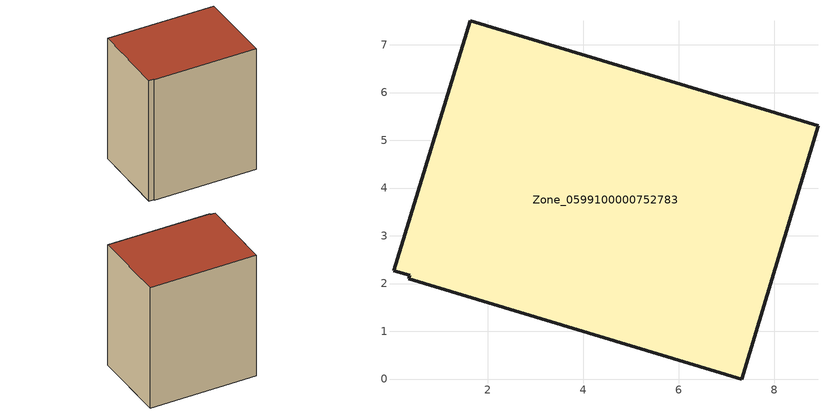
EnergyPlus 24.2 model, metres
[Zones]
Zone_0599100000752783
 floor ground (C_G): 0.34,2.1 0.36,2.17 0.02,2.27 1.63,7.5 8.91,5.31 7.32,0 z3.64
 wall outside (C_F): 7.32,0 8.91,5.31 1.63,7.5 0.02,2.27 0.36,2.17 0.34,2.1 7.32,0 z3.64:12.69
 roof outside (C_R): 0.36,2.17 0.34,2.1 7.32,0 8.91,5.31 1.63,7.5 0.02,2.27 z12.69
[BUILDING]
Pand.0599100000752783: North Axis=0; Terrain=City; Loads Convergence Tolerance Value=0.04; Temperature Convergence Tolerance Value=0.4; Solar Distribution=FullExterior; Maximum Number of Warmup Days=25; Minimum Number of Warmup Days=1
[Site:Location]
Rotterdam.The.Hague.AP_ZH_NLD Design_Conditions: Latitude=51.96; Longitude=4.45; Time Zone=1; Elevation=-4.5
[SITE:GROUNDTEMPERATURE:BUILDINGSURFACE]
18, 18, 18, 18, 18, 18, 18, 18, 18, 18, 18, 18
[MATERIAL] Thermal Absorptance=0.9; Solar Absorptance=0.7; Visible Absorptance=0.7
Name | Roughness | Thickness | Conductivity | Density | Specific Heat
G.TI.2006-2014 | MediumSmooth | 0.15 | 0.06 | 540 | 1210
F.TI.2006-2014 | Rough | 0.3 | 0.12 | 1920 | 840
R.TI.2006-2014 | MediumRough | 0.2 | 0.08 | 1500 | 1000
[CONSTRUCTION]
C_G: G.TI.2006-2014
C_F: F.TI.2006-2014
C_R: R.TI.2006-2014
[ZONE]
Zone_0599100000752783: Type=1; Multiplier=1; Ceiling Height=Autocalculate; Volume=Autocalculate; Floor Area=autocalculate; Part of Total Floor Area=Yes
[ZONEINFILTRATION:DESIGNFLOWRATE]
Infil_Zone_0599100000752783: Zone or ZoneList or Space or SpaceList=Zone_0599100000752783; Schedule=AlwaysOn; Design Flow Rate Calculation Method=Flow/Area; Flow Rate per Floor Area=0.0015; Constant Term Coefficient=1; Temperature Term Coefficient=0; Velocity Term Coefficient=0; Velocity Squared Term Coefficient=0
[HVACTEMPLATE:ZONE:IDEALLOADSAIRSYSTEM]
Zone_0599100000752783: Maximum Heating Supply Air Temperature=50; Minimum Cooling Supply Air Temperature=13; Maximum Heating Supply Air Humidity Ratio=0.0156; Minimum Cooling Supply Air Humidity Ratio=0.0077; Heating Limit=NoLimit; Cooling Limit=NoLimit; Dehumidification Control Type=ConstantSensibleHeatRatio; Cooling Sensible Heat Ratio=0.7; Dehumidification Setpoint=60; Humidification Control Type=None; Humidification Setpoint=30; Outdoor Air Method=None; Outdoor Air Flow Rate per Person=0.00944; Outdoor Air Flow Rate per Zone Floor Area=0; Outdoor Air Flow Rate per Zone=0; Demand Controlled Ventilation Type=None; Outdoor Air Economizer Type=NoEconomizer; Heat Recovery Type=None; Sensible Heat Recovery Effectiveness=0.7; Latent Heat Recovery Effectiveness=0.65
[ZONECONTROL:THERMOSTAT]
ThermostatControl_Zone_0599100000752783: Zone or ZoneList=Zone_0599100000752783; Control Type Schedule=DualSetpointControlType; Control 1=Thermostat_Zone_0599100000752783; Temperature Difference Between Cutout And Setpoint=0
[THERMOSTATSETPOINT:DUALSETPOINT]
Thermostat_Zone_0599100000752783: Heating Setpoint Temperature Schedule=HeatingSetpoint_Zone_0599100000752783; Cooling Setpoint Temperature Schedule=CoolingSetpoint_Zone_0599100000752783
[SCHEDULE:COMPACT]
HeatingSetpoint_Zone_0599100000752783: Through: 12/31, For: AllDays, Until: 24:00, 21
CoolingSetpoint_Zone_0599100000752783: Through: 12/31, For: AllDays, Until: 24:00, 24
DualSetpointControlType: Through: 12/31, For: AllDays, Until: 24:00, 4
AlwaysOn: Through: 12/31, For: AllDays, Until: 24:00, 1
